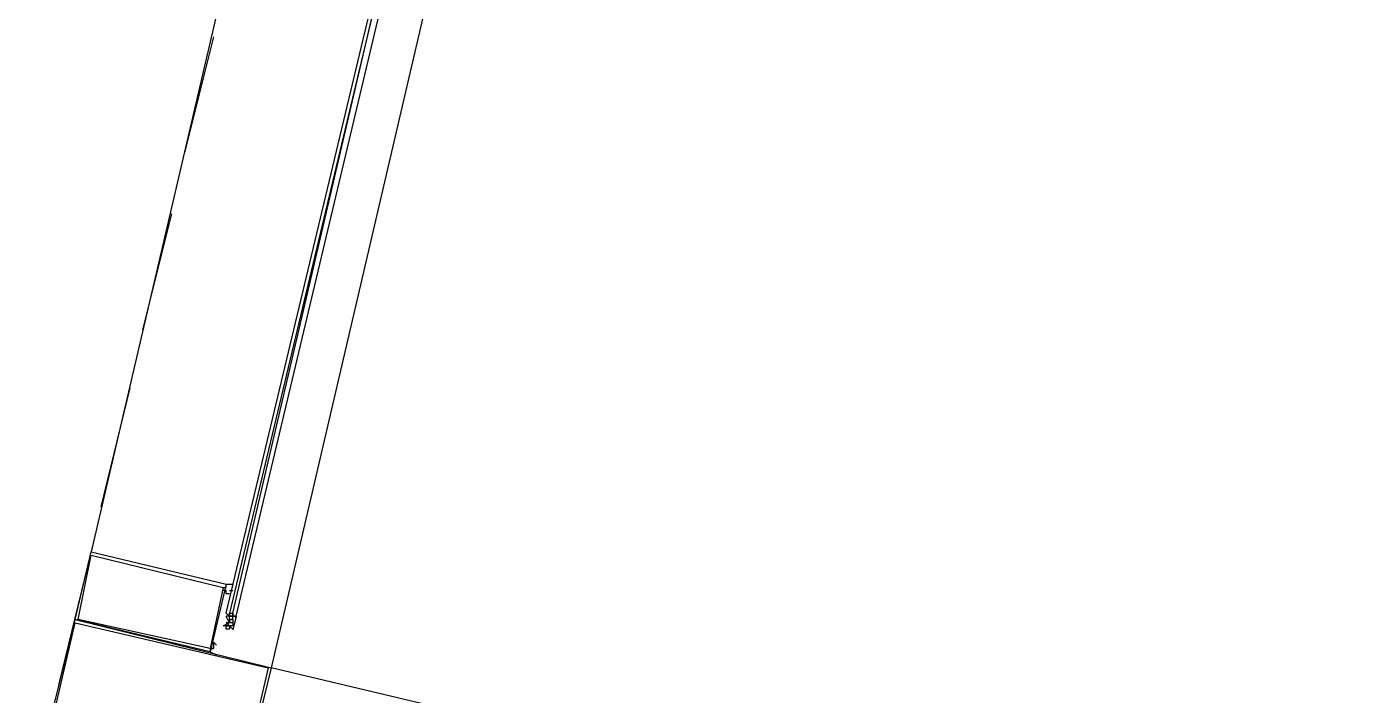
# Model space of a CAD drawing. Header units: feet. Extents: x -84 to 198, y -22 to 181.
# Drawn here: x 115.09 to 120.64, y 55.13 to 57.9 of the extents above; entities that cross this region are included whole.
import ezdxf

# ---------------------------------------------------------------- set-up
doc = ezdxf.new("R2010")
doc.units = ezdxf.units.FT
doc.layers.add('A-LINEA', color=7, linetype='CONTINUOUS')

msp = doc.modelspace()

# ---------------------------------------------------------------- linework, layer by layer
at = {"layer": 'A-LINEA'}
for p, q in [((116.8, 58.2178), (116.1067, 55.2444)), ((115.92, 58.1244), (115.36, 55.7244)), ((115.8667, 57.8578), (115.7467, 57.3778)), ((115.6933, 57.1244), (115.5733, 56.6444)), ((115.52, 56.4044), (115.4, 55.9111)), ((115.3467, 55.6711), (115.2267, 55.1778)), ((115.9467, 55.5511), (115.9467, 55.5511)), ((115.92, 55.4711), (115.92, 55.4711)), ((115.92, 55.4711), (115.92, 55.4711)), ((115.92, 55.4578), (115.92, 55.4578)), ((115.9333, 55.4578), (115.92, 55.4578)), ((115.92, 55.4578), (115.92, 55.4578)), ((115.9333, 55.4578), (115.92, 55.4578)), ((115.9333, 55.4711), (115.9333, 55.4711)), ((115.9333, 55.4711), (115.9333, 55.4578)), ((115.9333, 55.4711), (115.9333, 55.4578)), ((115.9333, 55.4578), (115.9333, 55.4578)), ((115.9333, 55.4444), (115.9333, 55.4578)), ((115.9333, 55.4578), (115.9333, 55.4578)), ((115.9333, 55.4578), (115.9333, 55.4578)), ((115.9333, 55.4578), (115.9333, 55.4578)), ((115.9467, 55.4578), (115.9333, 55.4578)), ((115.9333, 55.4578), (115.9333, 55.4578)), ((115.9333, 55.4578), (115.9333, 55.4578)), ((115.9333, 55.4578), (115.9333, 55.4578)), ((115.9333, 55.4578), (115.9333, 55.4578)), ((115.9333, 55.4578), (115.9333, 55.4578)), ((115.9467, 55.4578), (115.9333, 55.4578)), ((115.9467, 55.4578), (115.9333, 55.4578)), ((115.9333, 55.4578), (115.9333, 55.4578)), ((115.9333, 55.4578), (115.9333, 55.4578)), ((115.9333, 55.4578), (115.9333, 55.4578)), ((115.9333, 55.4578), (115.9467, 55.4578)), ((115.9333, 55.4578), (115.9333, 55.4578)), ((115.9333, 55.4578), (115.9333, 55.4578)), ((115.9333, 55.4578), (115.9333, 55.4578)), ((115.9333, 55.4578), (115.9333, 55.4578)), ((115.9333, 55.4578), (115.9333, 55.4578)), ((115.9467, 55.4578), (115.9467, 55.4578)), ((115.9467, 55.4578), (115.9467, 55.4578)), ((115.9467, 55.4444), (115.9467, 55.4578)), ((115.9467, 55.4578), (115.96, 55.4578)), ((115.9467, 55.4578), (115.9467, 55.4578)), ((115.9467, 55.4578), (115.9467, 55.4578)), ((115.9467, 55.4578), (115.9467, 55.4578)), ((115.9467, 55.4578), (115.9467, 55.4578)), ((115.9467, 55.4578), (115.9467, 55.4578)), ((115.9467, 55.4444), (115.9467, 55.4578)), ((115.9467, 55.4578), (115.9467, 55.4578)), ((115.9467, 55.4578), (115.9467, 55.4578)), ((115.9467, 55.4578), (115.9467, 55.4578)), ((115.9467, 55.4578), (115.9467, 55.4578)), ((115.9467, 55.4578), (115.9467, 55.4578)), ((115.9467, 55.4578), (115.9467, 55.4578)), ((115.9467, 55.4578), (115.9467, 55.4578)), ((115.9467, 55.4578), (115.9467, 55.4578)), ((115.9467, 55.4578), (115.9467, 55.4578)), ((115.9467, 55.4578), (115.9467, 55.4578)), ((115.9467, 55.4578), (115.9467, 55.4578)), ((115.9467, 55.4578), (115.9467, 55.4578)), ((115.9467, 55.4578), (115.9467, 55.4578)), ((115.9467, 55.4578), (115.96, 55.4578)), ((115.9467, 55.4578), (115.9467, 55.4578)), ((115.9467, 55.4578), (115.96, 55.4578)), ((115.9605, 55.4581), (115.9472, 55.4017)), ((115.96, 55.4578), (115.96, 55.4578)), ((115.96, 55.4578), (115.96, 55.4578)), ((115.96, 55.4578), (115.96, 55.4578)), ((115.96, 55.4578), (115.96, 55.4578)), ((115.96, 55.4578), (115.96, 55.4578)), ((115.96, 55.4578), (115.96, 55.4578)), ((115.96, 55.4444), (115.96, 55.4578)), ((115.96, 55.4578), (115.96, 55.4578)), ((115.9067, 55.4178), (115.9067, 55.4178)), ((115.9067, 55.4178), (115.9067, 55.4178)), ((115.92, 55.4178), (115.9067, 55.4178)), ((115.9067, 55.4178), (115.9067, 55.4178)), ((115.9067, 55.4178), (115.9067, 55.4178)), ((115.92, 55.4178), (115.9067, 55.4178)), ((115.9067, 55.4178), (115.9067, 55.4178)), ((115.9067, 55.4178), (115.9067, 55.4178)), ((115.92, 55.4311), (115.92, 55.4311)), ((115.92, 55.4311), (115.92, 55.4311)), ((115.9333, 55.4178), (115.92, 55.4311)), ((115.9333, 55.4178), (115.92, 55.4311)), ((115.9333, 55.4311), (115.92, 55.4311)), ((115.92, 55.4311), (115.92, 55.4311)), ((115.92, 55.4311), (115.92, 55.4311)), ((115.92, 55.4178), (115.92, 55.4178)), ((115.92, 55.4178), (115.92, 55.4178)), ((115.92, 55.4178), (115.92, 55.4178)), ((115.92, 55.4178), (115.9333, 55.4178)), ((115.92, 55.4178), (115.92, 55.4178)), ((115.9333, 55.4178), (115.92, 55.4178)), ((115.92, 55.4178), (115.92, 55.4178)), ((115.92, 55.4178), (115.92, 55.4178)), ((115.92, 55.4178), (115.92, 55.4178)), ((115.92, 55.4178), (115.92, 55.4178)), ((115.92, 55.4178), (115.92, 55.4178)), ((115.92, 55.4178), (115.92, 55.4178)), ((115.92, 55.4178), (115.92, 55.4178)), ((115.92, 55.4178), (115.92, 55.4178)), ((115.92, 55.4178), (115.92, 55.4178)), ((115.92, 55.4178), (115.9333, 55.4178)), ((115.92, 55.4178), (115.9333, 55.4178)), ((115.9333, 55.4444), (115.9333, 55.4444)), ((115.9467, 55.4444), (115.9333, 55.4444)), ((115.9333, 55.4444), (115.9333, 55.4444)), ((115.9333, 55.4444), (115.9333, 55.4444)), ((115.9467, 55.4444), (115.9333, 55.4444)), ((115.9333, 55.4444), (115.9333, 55.4444)), ((115.9333, 55.4444), (115.9333, 55.4444)), ((115.9333, 55.4444), (115.9333, 55.4444)), ((115.9333, 55.4444), (115.9333, 55.4444)), ((115.9333, 55.4444), (115.9333, 55.4444)), ((115.9333, 55.4444), (115.9333, 55.4444)), ((115.9333, 55.4444), (115.9333, 55.4444)), ((115.9333, 55.4444), (115.9333, 55.4444)), ((115.9333, 55.4444), (115.9333, 55.4444)), ((115.9333, 55.4444), (115.9333, 55.4444)), ((115.9333, 55.4444), (115.9333, 55.4444)), ((115.9333, 55.4444), (115.9467, 55.4444)), ((115.9333, 55.4444), (115.9333, 55.4311)), ((115.9333, 55.4444), (115.9333, 55.4444)), ((115.9333, 55.4444), (115.9333, 55.4444)), ((115.9333, 55.4444), (115.9333, 55.4444)), ((115.9333, 55.4444), (115.9333, 55.4444)), ((115.9333, 55.4444), (115.9333, 55.4444)), ((115.9333, 55.4444), (115.9467, 55.4444)), ((115.9333, 55.4444), (115.9333, 55.4444)), ((115.9333, 55.4444), (115.9333, 55.4444)), ((115.9333, 55.4444), (115.9467, 55.4444)), ((115.9333, 55.4311), (115.9333, 55.4311)), ((115.9333, 55.4311), (115.9333, 55.4311)), ((115.9333, 55.4311), (115.9333, 55.4311)), ((115.9333, 55.4311), (115.9333, 55.4311)), ((115.9333, 55.4311), (115.9333, 55.4311)), ((115.9333, 55.4311), (115.9333, 55.4311)), ((115.9333, 55.4311), (115.9333, 55.4311)), ((115.9333, 55.4311), (115.9333, 55.4311)), ((115.9333, 55.4311), (115.9333, 55.4311)), ((115.9333, 55.4311), (115.9333, 55.4311)), ((115.9333, 55.4311), (115.9333, 55.4311)), ((115.9333, 55.4311), (115.9333, 55.4311)), ((115.9333, 55.4311), (115.9333, 55.4311)), ((115.9333, 55.4311), (115.9333, 55.4311)), ((115.9333, 55.4311), (115.9333, 55.4311)), ((115.9333, 55.4311), (115.9333, 55.4311)), ((115.9333, 55.4311), (115.9333, 55.4311)), ((115.9333, 55.4311), (115.9333, 55.4311)), ((115.9333, 55.4311), (115.9333, 55.4311)), ((115.9333, 55.4311), (115.9333, 55.4311)), ((115.9333, 55.4311), (115.9333, 55.4311)), ((115.9333, 55.4178), (115.9333, 55.4178)), ((115.9333, 55.4178), (115.9333, 55.4178)), ((115.9333, 55.4178), (115.9333, 55.4178)), ((115.9333, 55.4178), (115.9333, 55.4178)), ((115.9333, 55.4178), (115.9333, 55.4178)), ((115.9333, 55.4178), (115.9333, 55.4178)), ((115.9333, 55.4178), (115.9333, 55.4178)), ((115.9333, 55.4178), (115.9333, 55.4178)), ((115.9333, 55.4178), (115.9333, 55.4178)), ((115.9333, 55.4178), (115.9333, 55.4178)), ((115.9467, 55.4044), (115.9333, 55.4178)), ((115.9467, 55.4178), (115.9333, 55.4178)), ((115.9333, 55.4178), (115.9333, 55.4178)), ((115.9333, 55.4178), (115.9333, 55.4178)), ((115.9467, 55.4178), (115.9333, 55.4178)), ((115.9333, 55.4178), (115.9333, 55.4178)), ((115.9333, 55.4178), (115.9333, 55.4178)), ((115.9333, 55.4178), (115.9333, 55.4178)), ((115.9333, 55.4178), (115.9333, 55.4178)), ((115.9333, 55.4178), (115.9333, 55.4178)), ((115.9333, 55.4178), (115.9333, 55.4178)), ((115.9333, 55.4178), (115.9333, 55.4178)), ((115.9333, 55.4178), (115.9333, 55.4178)), ((115.9333, 55.4178), (115.9333, 55.4178)), ((115.9333, 55.4178), (115.9333, 55.4178)), ((115.9333, 55.4178), (115.9333, 55.4178)), ((115.9333, 55.4178), (115.9333, 55.4178)), ((115.9333, 55.4044), (115.9333, 55.4044)), ((115.9467, 55.4444), (115.9467, 55.4444)), ((115.9467, 55.4444), (115.9467, 55.4444)), ((115.9467, 55.4444), (115.9467, 55.4444)), ((115.9467, 55.4444), (115.9467, 55.4444)), ((115.9467, 55.4444), (115.9467, 55.4444)), ((115.9467, 55.4444), (115.9467, 55.4444)), ((115.9467, 55.4444), (115.9467, 55.4444)), ((115.9467, 55.4444), (115.9467, 55.4444)), ((115.9467, 55.4444), (115.9467, 55.4444)), ((115.9467, 55.4444), (115.9467, 55.4444)), ((115.9467, 55.4444), (115.9467, 55.4444)), ((115.9467, 55.4444), (115.9467, 55.4444)), ((115.9467, 55.4444), (115.9467, 55.4311)), ((115.9467, 55.4444), (115.9467, 55.4444)), ((115.9467, 55.4444), (115.9467, 55.4311)), ((115.9467, 55.4444), (115.9467, 55.4444)), ((115.9467, 55.4444), (115.9467, 55.4444)), ((115.9467, 55.4444), (115.9467, 55.4444)), ((115.9467, 55.4444), (115.9467, 55.4444)), ((115.9467, 55.4444), (115.9467, 55.4444)), ((115.9467, 55.4444), (115.9467, 55.4444)), ((115.9467, 55.4444), (115.9467, 55.4444)), ((115.9467, 55.4444), (115.9467, 55.4444)), ((115.9467, 55.4311), (115.9467, 55.4311)), ((115.9467, 55.4311), (115.9467, 55.4311)), ((115.9467, 55.4311), (115.9467, 55.4311)), ((115.9467, 55.4311), (115.9467, 55.4311)), ((115.9467, 55.4311), (115.9467, 55.4311)), ((115.9467, 55.4311), (115.9467, 55.4311)), ((115.9467, 55.4311), (115.9467, 55.4311)), ((115.9467, 55.4311), (115.9467, 55.4311)), ((115.9467, 55.4311), (115.9467, 55.4311)), ((115.9467, 55.4311), (115.9467, 55.4311)), ((115.9467, 55.4311), (115.9467, 55.4311)), ((115.9467, 55.4311), (115.9467, 55.4311)), ((115.9467, 55.4311), (115.9467, 55.4311)), ((115.9467, 55.4311), (115.9467, 55.4178)), ((115.9467, 55.4311), (115.9467, 55.4311)), ((115.9467, 55.4311), (115.9467, 55.4311)), ((115.9467, 55.4311), (115.9467, 55.4311)), ((115.9467, 55.4311), (115.9467, 55.4311)), ((115.9467, 55.4311), (115.9467, 55.4311)), ((115.9467, 55.4311), (115.9467, 55.4311)), ((115.9467, 55.4311), (115.9467, 55.4311)), ((115.9467, 55.4311), (115.9467, 55.4311)), ((115.9467, 55.4178), (115.9467, 55.4178)), ((115.9467, 55.4178), (115.9467, 55.4178)), ((115.9467, 55.4178), (115.9467, 55.4178)), ((115.9467, 55.4178), (115.9467, 55.4178)), ((115.9467, 55.4178), (115.9467, 55.4178)), ((115.9467, 55.4178), (115.9467, 55.4178)), ((115.9467, 55.4178), (115.9467, 55.4178)), ((115.9467, 55.4178), (115.9467, 55.4178)), ((115.9467, 55.4178), (115.9467, 55.4178)), ((115.9467, 55.4178), (115.9467, 55.4178)), ((115.9467, 55.4178), (115.9467, 55.4178)), ((115.9467, 55.4178), (115.9467, 55.4178)), ((115.9467, 55.4178), (115.9467, 55.4178)), ((115.9467, 55.4178), (115.9467, 55.4178)), ((115.9467, 55.4178), (115.9467, 55.4178)), ((115.9467, 55.4178), (115.9467, 55.4178)), ((115.9467, 55.4178), (115.9467, 55.4178)), ((115.9467, 55.4178), (115.9467, 55.4178)), ((115.9467, 55.4178), (115.9467, 55.4178)), ((115.9467, 55.4178), (115.9467, 55.4178)), ((115.9467, 55.4178), (115.9467, 55.4178)), ((115.9467, 55.4178), (115.9467, 55.4178)), ((115.9467, 55.4178), (115.9467, 55.4178)), ((115.9467, 55.4044), (115.9467, 55.4044)), ((115.9467, 55.4044), (115.9467, 55.4044)), ((115.9467, 55.4044), (115.9467, 55.4044)), ((115.9467, 55.4044), (115.9467, 55.4044)), ((115.88, 55.3244), (115.88, 55.3244)), ((115.8933, 55.3244), (115.8933, 55.3244)), ((122.8667, 53.6444), (116.1067, 55.2444))]:
    msp.add_line(p, q, dxfattribs=at)
for points in [[(116.56, 58.0978), (115.9333, 55.4711), (115.9333, 55.4578), (115.92, 55.4711), (116.5467, 58.0978), (116.5467, 58.1111), (116.56, 58.0978)], [(116.5867, 58.0978), (115.96, 55.4578), (115.9467, 55.4578), (115.9467, 55.4711), (116.56, 58.0978), (116.5867, 58.0978)], [(115.2933, 55.4444), (115.36, 55.7244), (115.92, 55.5911), (115.8533, 55.3111), (115.2933, 55.4444)], [(115.3067, 55.4444), (115.36, 55.7111), (115.9067, 55.5778), (115.8533, 55.3244), (115.3067, 55.4444)], [(115.9333, 55.5511), (115.9333, 55.5511), (115.9333, 55.5511), (115.92, 55.5511), (115.92, 55.5511), (115.92, 55.5644), (115.92, 55.5644), (115.92, 55.5644), (115.92, 55.5644), (115.9067, 55.5644), (115.9067, 55.5778), (115.9067, 55.5778), (115.92, 55.5778), (115.92, 55.5778), (115.92, 55.5778), (115.92, 55.5778), (115.92, 55.5778), (115.92, 55.5911), (115.92, 55.5911), (115.9467, 55.5911), (115.9467, 55.5911)], [(115.9467, 55.5778), (115.9467, 55.5778), (115.9467, 55.5778)], [(115.9333, 55.5644), (115.9467, 55.5644), (115.9467, 55.5644)], [(115.9088, 55.4183), (115.9327, 55.4326), (115.9191, 55.4569)], [(115.92, 55.4711), (115.9333, 55.4578), (115.9333, 55.4711), (115.9467, 55.4711), (115.9467, 55.4578), (115.96, 55.4578)], [(115.9467, 55.4578), (115.9467, 55.4578), (115.9333, 55.4578), (115.9333, 55.4578)], [(115.2933, 55.4444), (116.1067, 55.2444), (115.9067, 54.4311), (115.0933, 54.6311), (115.2933, 55.4444)], [(115.2933, 55.4311), (116.0933, 55.2444), (115.9067, 54.4444), (115.1067, 54.6311), (115.2933, 55.4311)], [(115.9467, 55.4044), (115.9333, 55.4178), (115.9333, 55.4044), (115.92, 55.4044), (115.92, 55.4178), (115.9067, 55.4178)], [(115.9333, 55.4444), (115.9333, 55.4444), (115.9467, 55.4444)], [(115.9467, 55.4311), (115.9467, 55.4311), (115.9467, 55.4311), (115.9333, 55.4311), (115.9333, 55.4444), (115.9333, 55.4444)], [(115.88, 55.3378), (115.88, 55.3378), (115.88, 55.3378), (115.8667, 55.3511), (115.8667, 55.3511), (115.8667, 55.3244), (115.8667, 55.3244), (115.8533, 55.3244), (115.8533, 55.3244), (115.8533, 55.3244), (115.8533, 55.3244), (115.8533, 55.3244), (115.8533, 55.3111), (115.8533, 55.3111), (115.8533, 55.3111), (115.8533, 55.3111), (115.8533, 55.3111), (115.8533, 55.3111), (115.8533, 55.3111), (115.88, 55.2978), (115.88, 55.2978), (115.88, 55.2978)], [(115.8533, 55.3244), (115.8533, 55.3244), (115.8533, 55.3244), (115.8533, 55.3244), (115.8667, 55.3244)], [(115.88, 55.3111), (115.88, 55.3111), (115.88, 55.3111)]]:
    msp.add_lwpolyline(points, dxfattribs=at)
msp.add_lwpolyline([(115.92, 55.5778), (115.92, 55.5778), (115.92, 55.5778), (115.92, 55.5778)], close=True, dxfattribs=at)

doc.saveas('drawing.dxf')
